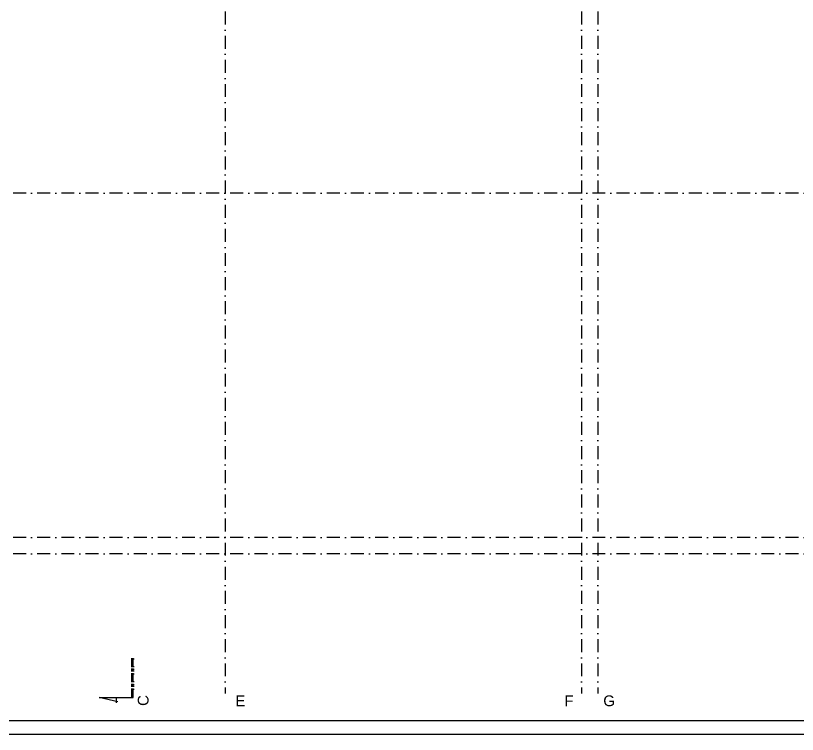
# Model space of a CAD drawing. Extents: x 4511820 to 5180432, y -1526536 to -944957.
# Drawn here: x 5112132 to 5126645, y -1469935 to -1456594 of the extents above; entities that cross this region are included whole.
import ezdxf

# ---------------------------------------------------------------- set-up
doc = ezdxf.new("R2010")
doc.units = 0
doc.header["$MEASUREMENT"] = 0
doc.linetypes.add('BODKOCIARKOVANA_3', pattern=[5.6, 3, -1.3, 0, -1.3])
doc.layers.add('osi', color=253, linetype='CONTINUOUS')
doc.layers.add('TENKÁ', color=7, linetype='CONTINUOUS')
doc.styles.add('styl1', font='arial.ttf')

msp = doc.modelspace()

# ---------------------------------------------------------------- hatches: boundary and pattern name
at = {"layer": 'TENKÁ'}
h = msp.add_hatch(color=256, dxfattribs=at)
h.dxf.hatch_style = 1
h.paths.add_polyline_path([(5114316.625, -1468673.331), (5114290.75, -1468673.331), (5114290.75, -1468532.206), (5114316.625, -1468532.206)])
h = msp.add_hatch(color=256, dxfattribs=at)
h.dxf.hatch_style = 1
h.paths.add_polyline_path([(5114316.625, -1468758.456), (5114290.75, -1468758.456), (5114290.75, -1468728.206), (5114316.625, -1468728.206)])
h = msp.add_hatch(color=256, dxfattribs=at)
h.dxf.hatch_style = 1
h.paths.add_polyline_path([(5114316.625, -1468813.331), (5114316.625, -1468954.456), (5114290.75, -1468954.456), (5114290.75, -1468813.331)])
h = msp.add_hatch(color=256, dxfattribs=at)
h.dxf.hatch_style = 1
h.paths.add_polyline_path([(5114316.625, -1469039.581), (5114290.75, -1469039.581), (5114290.75, -1469009.331), (5114316.625, -1469009.331)])
h = msp.add_hatch(color=256, dxfattribs=at)
h.dxf.hatch_style = 1
h.paths.add_polyline_path([(5114316.625, -1469094.456), (5114316.625, -1469248.081), (5114290.75, -1469248.081), (5114290.75, -1469094.456)])

# ---------------------------------------------------------------- linework, layer by layer
at = {"layer": 'osi', "linetype": 'BODKOCIARKOVANA_3', "ltscale": 80}
for p, q in [((5116022.5, -1437250.906), (5116022.5, -1469178.809)), ((5122637.5, -1437250.906), (5122637.5, -1469178.809)), ((5122937.5, -1437250.906), (5122937.5, -1469178.809)), ((5158927.164, -1459888), (5092648, -1459888)), ((5158927.164, -1466283), (5092648, -1466283)), ((5158927.164, -1466583), (5092648, -1466583))]:
    msp.add_line(p, q, dxfattribs=at)
at = {"layer": 'TENKÁ'}
for p, q in [((5114274.5, -1468532.206), (5114331.5, -1468532.206)), ((5114290.75, -1468685.831), (5114290.75, -1468519.706)), ((5114316.625, -1468685.831), (5114316.625, -1468519.706)), ((5114274.5, -1468673.331), (5114331.5, -1468673.331)), ((5114274.5, -1468728.206), (5114331.5, -1468728.206)), ((5114274.5, -1468758.456), (5114331.5, -1468758.456)), ((5114290.75, -1468770.956), (5114290.75, -1468715.706)), ((5114290.75, -1468966.956), (5114290.75, -1468800.831)), ((5114316.625, -1468770.956), (5114316.625, -1468715.706)), ((5114316.625, -1468966.956), (5114316.625, -1468800.831)), ((5114274.5, -1468813.331), (5114331.5, -1468813.331)), ((5114274.5, -1468954.456), (5114331.5, -1468954.456)), ((5114274.5, -1469009.331), (5114331.5, -1469009.331)), ((5114274.5, -1469039.581), (5114331.5, -1469039.581)), ((5114274.5, -1469094.456), (5114331.5, -1469094.456)), ((5114290.75, -1469052.081), (5114290.75, -1468996.831)), ((5114290.75, -1469248.081), (5114290.75, -1469081.956)), ((5114316.625, -1469052.081), (5114316.625, -1468996.831)), ((5114316.625, -1469248.081), (5114316.625, -1469081.956)), ((5113681.625, -1469248.081), (5114316.625, -1469248.081)), ((5114030.25, -1469331.206), (5113681.625, -1469248.081)), ((5113999.125, -1469248.081), (5113999.125, -1469351.331))]:
    msp.add_line(p, q, dxfattribs=at)
at = {"layer": 'TENKÁ', "color": 7}
for p, q in [((5169682, -1469685.424), (5092416.96, -1469685.424)), ((5169932, -1469935.424), (5092166.96, -1469935.424))]:
    msp.add_line(p, q, dxfattribs=at)

# ---------------------------------------------------------------- texts
at = {"layer": 'TENKÁ', "ltscale": 0.25, "style": 'styl1'}
msp.add_text('C', height=200, rotation=90, dxfattribs=at).set_placement((5114599.942, -1469408.159))
for s, p in [('E', (5116211.054, -1469412.207)), ('F', (5122320.054, -1469412.207)), ('G', (5123041.554, -1469412.207))]:
    msp.add_text(s, height=200, dxfattribs=at).set_placement(p)

doc.saveas('drawing.dxf')
